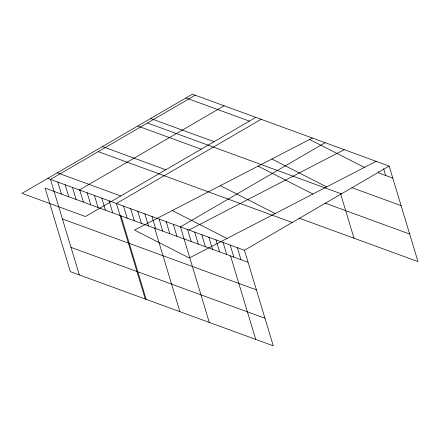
<?xml version="1.0" encoding="UTF-8"?>
<svg xmlns="http://www.w3.org/2000/svg" width="440" height="440" viewBox="0 0 440 440"><rect width="100%" height="100%" fill="white"/><g stroke="black" fill="none" stroke-linecap="round" stroke-linejoin="round"><path stroke-width="0.66" d="M195.201 95.211L50.485 179.416L79.326 274.94M79.42 189.987L224.136 105.782M255.849 117.37L85.426 216.535L22 193.358L192.423 94.193L389.158 166.078L418 261.596L298.875 218.075M261.146 119.306L116.43 203.511L145.272 299.035M325.155 142.692L180.439 226.897L209.281 322.421M47.707 178.404L244.448 250.283L389.158 166.078M312.4 138.028L134.497 230.082L189.305 257.983L376.129 161.315M188.98 230.021L344.262 149.672M185.972 97.95L249.398 121.121M392.788 178.09L378.565 172.893L378.18 171.628M351.918 187.677L401.11 205.651M150.634 118.509L214.06 141.686M147.444 122.997L341.407 193.864M137.731 126.016L201.157 149.193M324.929 203.077L409.679 234.042M102.399 146.581L165.825 169.752M98.241 151.63L292.199 222.497M57.332 172.799L120.758 195.976M248.072 262.301L45.133 188.149L70.345 271.656L273.284 345.807L244.448 250.283M62.436 218.988L256.394 289.856M71.005 247.379L264.963 318.247M309.595 139.48L364.408 167.382M271.865 159.005L326.673 186.901M258.082 166.133L312.895 194.035M220.352 185.658L275.16 213.56M172.227 210.556L227.04 238.458M383.576 168.537L385.677 175.494M340.533 193.622L353.991 238.211M237.331 247.687L240.961 259.699M230.219 245.086L233.849 257.103M230.522 255.888L255.734 339.394M223.108 242.49L226.738 254.502M215.996 239.888L219.626 251.906M208.885 237.292L212.514 249.31M201.773 234.696L205.403 246.708M194.662 232.095L198.292 244.112M187.55 229.499L191.18 241.511M173.327 224.301L176.957 236.313M166.215 221.7L169.84 233.717M159.104 219.104L162.729 231.115M151.993 216.502L155.617 228.52M154.693 228.184L179.905 311.691M144.881 213.906L148.506 225.924M137.77 211.31L141.394 223.322M130.658 208.709L134.283 220.726M123.541 206.113L127.171 218.125M120.962 215.859L146.173 299.365M109.104 200.833L112.734 212.85M101.778 198.16L105.408 210.172M94.451 195.481L98.076 207.493M87.12 192.803L90.75 204.82M79.794 190.124L83.424 202.142M72.468 187.451L76.098 199.463M65.142 184.773L68.767 196.785M57.811 182.094L61.441 194.112"/></g></svg>
